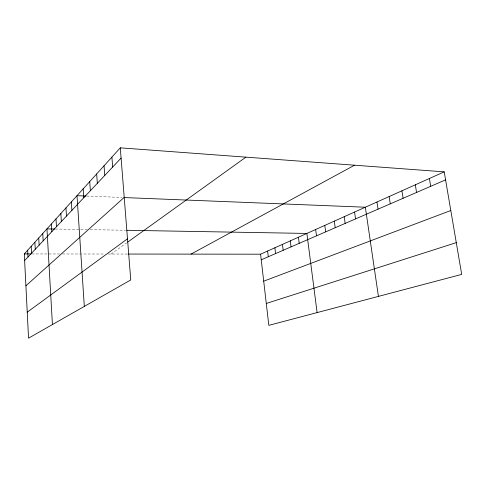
<?xml version="1.0" encoding="UTF-8"?>
<svg xmlns="http://www.w3.org/2000/svg" width="486" height="486" viewBox="0 0 486 486"><rect width="100%" height="100%" fill="white"/><g stroke="black" fill="none" stroke-linecap="round" stroke-linejoin="round"><path stroke-width="0.36" stroke-dasharray="2.43 1.82" d="M111.136 254.032L126.445 243.024M31.876 253.941L59.505 253.971M62.506 253.978L104.356 254.02M108.123 254.026L127.836 254.05M55.27 229.028L87.213 229.586M90.189 229.641L125.394 230.255M86.745 196.058L121.956 197.468"/><path stroke-width="0.73" d="M120.285 147.835L130.758 279.948L28.54 338.165L24.3 253.929L120.285 147.835L444.216 171.85L461.7 274.39L268.819 325.353L260.581 254.196L444.216 171.85M24.634 260.551L121.099 158.084M25.904 285.798L124.216 197.389M27.234 312.182L127.496 238.808M127.672 242.143L245.922 157.148M190.992 254.123L354.531 165.204M261.231 259.81L445.583 179.863M263.704 281.175L450.808 210.511M266.285 303.458L456.287 242.642M24.3 253.929L31.116 253.941M128.577 254.05L260.581 254.196M54.517 229.015L46.966 228.882L52.421 324.563M126.864 230.285L306.873 233.438L317.109 312.589M85.992 196.028L77.013 195.67L84.321 306.393M124.209 197.559L365.344 207.218L378.424 296.393M429.399 178.496L430.699 186.32M415.317 184.808L416.551 192.456M401.916 190.822L403.094 198.288M389.146 196.544L390.27 203.853M376.972 202.006L378.047 209.15M354.555 212.06L355.539 218.913M344.216 216.695L345.163 223.414M334.307 221.136L335.212 227.727M324.794 225.407L325.663 231.871M315.657 229.501L316.489 235.844M298.422 237.229L299.2 243.34M290.288 240.874L291.041 246.882M282.457 244.391L283.174 250.29M274.9 247.775L275.598 253.577M267.616 251.043L268.29 256.748M111.901 157.106L112.661 167.044M104.047 165.793L104.763 175.44M96.665 173.945L97.34 183.319M89.728 181.612L90.366 190.731M83.185 188.841L83.792 197.717M71.345 201.933L71.885 210.359M65.962 207.88L66.479 216.1M60.853 213.524L61.345 221.549M55.999 218.894L56.467 226.737M51.37 224.01L51.82 231.67M42.756 233.535L43.163 240.868M38.734 237.976L39.129 245.157M34.889 242.228L35.265 249.257M31.207 246.293L31.572 253.182M27.684 250.193L28.03 256.942"/></g></svg>
